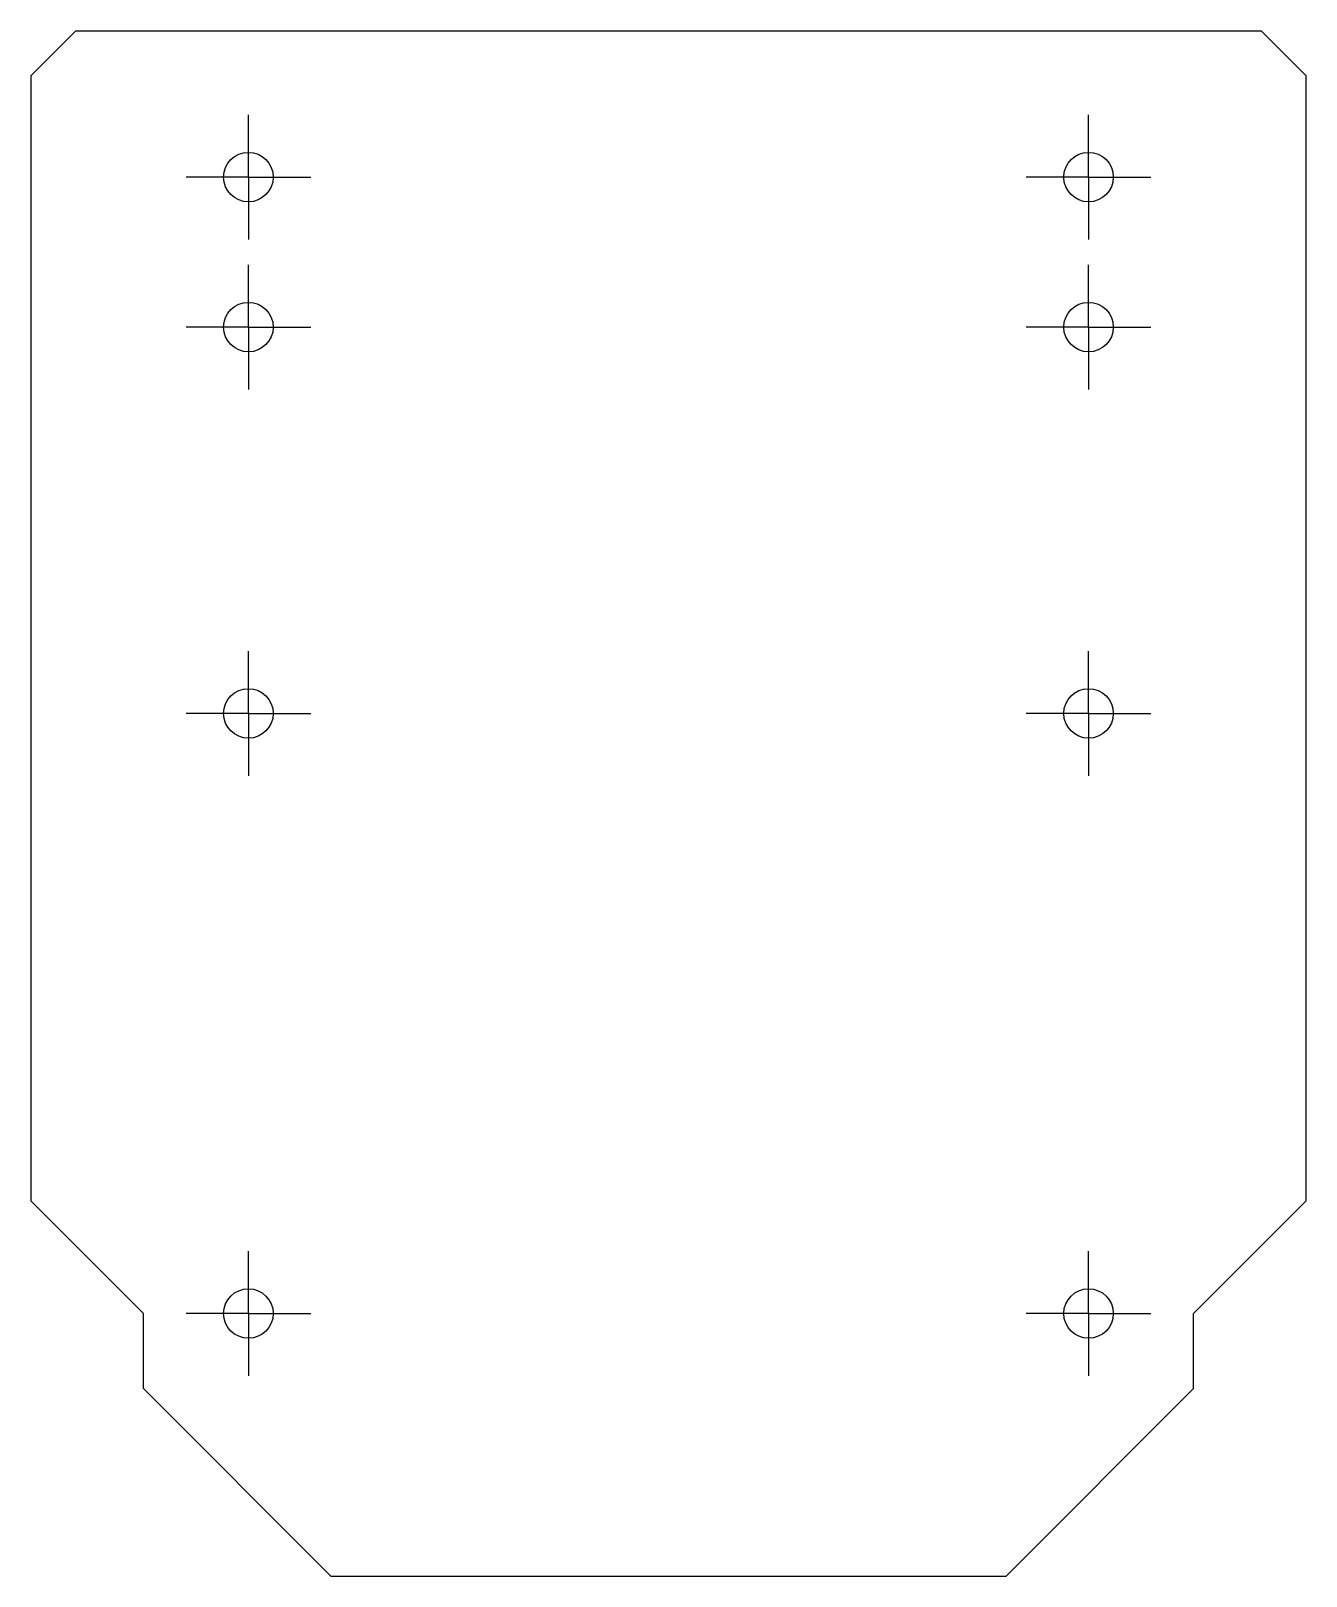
# Model space of a CAD drawing. Header units: millimetres. Extents: x 4 to 89, y 4 to 107.
import ezdxf

# ---------------------------------------------------------------- set-up
doc = ezdxf.new("R2010")
doc.units = ezdxf.units.MM
doc.layers.add('图框', color=7, linetype='Continuous')

# ---------------------------------------------------------------- blocks, each defined once
blk = doc.blocks.new('SW_CENTERMARKSYMBOL_0')
at = {"layer": '图框', "color": 0}
for p, q in [((0, 2.5), (0, 4.15)), ((0, 0), (0, 2.5)), ((-2.5, 0), (-4.15, 0)), ((0, 0), (-2.5, 0)), ((0, 0), (0, -2.5)), ((0, 0), (2.5, 0)), ((2.5, 0), (4.15, 0)), ((0, -2.5), (0, -4.15))]:
    blk.add_line(p, q, dxfattribs=at)
blk = doc.blocks.new('SW_CENTERMARKSYMBOL_1')
at = {"layer": '图框', "color": 0}
for p, q in [((0, 2.5), (0, 4.15)), ((0, 0), (0, 2.5)), ((-2.5, 0), (-4.15, 0)), ((0, 0), (-2.5, 0)), ((0, 0), (0, -2.5)), ((0, 0), (2.5, 0)), ((2.5, 0), (4.15, 0)), ((0, -2.5), (0, -4.15))]:
    blk.add_line(p, q, dxfattribs=at)
blk = doc.blocks.new('SW_CENTERMARKSYMBOL_2')
at = {"layer": '图框', "color": 0}
for p, q in [((0, 2.5), (0, 4.15)), ((0, 0), (0, 2.5)), ((-2.5, 0), (-4.15, 0)), ((0, 0), (-2.5, 0)), ((0, 0), (0, -2.5)), ((0, 0), (2.5, 0)), ((2.5, 0), (4.15, 0)), ((0, -2.5), (0, -4.15))]:
    blk.add_line(p, q, dxfattribs=at)
blk = doc.blocks.new('SW_CENTERMARKSYMBOL_3')
at = {"layer": '图框', "color": 0}
for p, q in [((0, 2.5), (0, 4.15)), ((0, 0), (0, 2.5)), ((-2.5, 0), (-4.15, 0)), ((0, 0), (-2.5, 0)), ((0, 0), (0, -2.5)), ((0, 0), (2.5, 0)), ((2.5, 0), (4.15, 0)), ((0, -2.5), (0, -4.15))]:
    blk.add_line(p, q, dxfattribs=at)
blk = doc.blocks.new('SW_CENTERMARKSYMBOL_4')
at = {"layer": '图框', "color": 0}
for p, q in [((0, 2.5), (0, 4.15)), ((0, 0), (0, 2.5)), ((-2.5, 0), (-4.15, 0)), ((0, 0), (-2.5, 0)), ((0, 0), (0, -2.5)), ((0, 0), (2.5, 0)), ((2.5, 0), (4.15, 0)), ((0, -2.5), (0, -4.15))]:
    blk.add_line(p, q, dxfattribs=at)
blk = doc.blocks.new('SW_CENTERMARKSYMBOL_5')
at = {"layer": '图框', "color": 0}
for p, q in [((0, 2.5), (0, 4.15)), ((0, 0), (0, 2.5)), ((-2.5, 0), (-4.15, 0)), ((0, 0), (-2.5, 0)), ((0, 0), (0, -2.5)), ((0, 0), (2.5, 0)), ((2.5, 0), (4.15, 0)), ((0, -2.5), (0, -4.15))]:
    blk.add_line(p, q, dxfattribs=at)
blk = doc.blocks.new('SW_CENTERMARKSYMBOL_6')
at = {"layer": '图框', "color": 0}
for p, q in [((0, 2.5), (0, 4.15)), ((0, 0), (0, 2.5)), ((-2.5, 0), (-4.15, 0)), ((0, 0), (-2.5, 0)), ((0, 0), (0, -2.5)), ((0, 0), (2.5, 0)), ((2.5, 0), (4.15, 0)), ((0, -2.5), (0, -4.15))]:
    blk.add_line(p, q, dxfattribs=at)
blk = doc.blocks.new('SW_CENTERMARKSYMBOL_7')
at = {"layer": '图框', "color": 0}
for p, q in [((0, 2.5), (0, 4.15)), ((0, 0), (0, 2.5)), ((-2.5, 0), (-4.15, 0)), ((0, 0), (-2.5, 0)), ((0, 0), (0, -2.5)), ((0, 0), (2.5, 0)), ((2.5, 0), (4.15, 0)), ((0, -2.5), (0, -4.15))]:
    blk.add_line(p, q, dxfattribs=at)

msp = doc.modelspace()

# ---------------------------------------------------------------- linework, layer by layer
at = {"color": 7, "linetype": 'Continuous', "lineweight": 25}
for p, q in [((7.41, 106.97), (4.41, 103.97)), ((7.41, 106.97), (86.41, 106.97)), ((89.41, 103.97), (86.41, 106.97)), ((4.41, 103.97), (4.41, 28.97)), ((89.41, 28.97), (89.41, 103.97)), ((11.91, 21.47), (4.41, 28.97)), ((81.91, 21.47), (89.41, 28.97)), ((11.91, 16.47), (11.91, 21.47)), ((81.91, 16.47), (81.91, 21.47)), ((11.91, 16.47), (24.41, 3.97)), ((69.41, 3.97), (81.91, 16.47)), ((24.41, 3.97), (69.41, 3.97))]:
    msp.add_line(p, q, dxfattribs=at)
for centre in [(18.91, 97.22), (74.91, 97.22), (18.91, 87.22), (74.91, 87.22), (18.91, 61.47), (74.91, 61.47), (18.91, 21.47), (74.91, 21.47)]:
    msp.add_circle(centre, 1.65, dxfattribs=at)

# ---------------------------------------------------------------- block references
at = {"layer": '图框'}
for name, p in [('SW_CENTERMARKSYMBOL_4', (18.91, 97.22)), ('SW_CENTERMARKSYMBOL_6', (74.91, 97.22)), ('SW_CENTERMARKSYMBOL_7', (18.91, 87.22)), ('SW_CENTERMARKSYMBOL_5', (74.91, 87.22)), ('SW_CENTERMARKSYMBOL_0', (18.91, 61.47)), ('SW_CENTERMARKSYMBOL_2', (74.91, 61.47)), ('SW_CENTERMARKSYMBOL_3', (18.91, 21.47)), ('SW_CENTERMARKSYMBOL_1', (74.91, 21.47))]:
    msp.add_blockref(name, p, dxfattribs=at)

doc.saveas('drawing.dxf')
